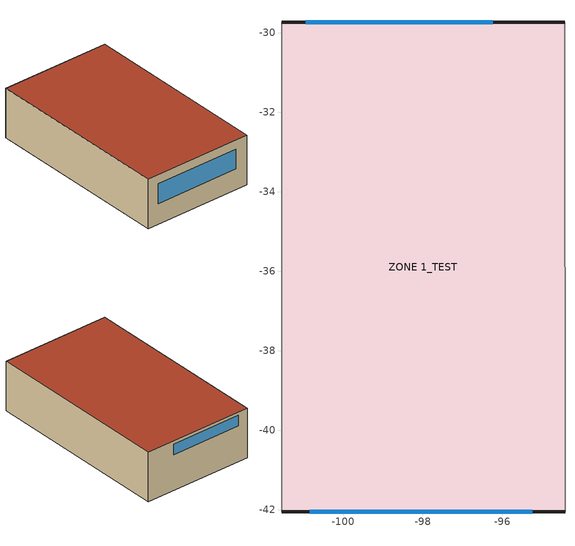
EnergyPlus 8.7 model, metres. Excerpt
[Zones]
ZONE 1_TEST
 floor adiabatic (AF211_ConcreteWall): -94.42,-29.74 -94.42,-42.06 -101.56,-42.06 -101.56,-29.74 z-7.6
 wall outside (AF211_PlyboardWall): -94.42,-29.74 -101.56,-29.74 z-7.6:-4.36
 wall outside (AF211_ConcreteWall): -101.56,-42.06 -94.42,-42.06 z-7.6:-4.36
 wall adiabatic (AF211_PlyboardWall): -101.56,-29.74 -101.56,-42.06 z-7.6:-4.36
 wall adiabatic (AF211_ConcreteWall): -94.42,-42.06 -94.42,-29.74 z-7.6:-4.36
 window (AF211_Window): -96.24,-29.74 -100.94,-29.74 z-5.26:-4.56; -100.84,-42.06 -95.24,-42.06 z-6.24:-4.93
 roof outside (AF211_ConcreteWall): -101.56,-29.74 -101.56,-42.06 -94.42,-42.06 -94.42,-29.74 z-4.36
[Building]
SAFAD Building: North Axis {deg}=0; Terrain=Suburbs; Loads Convergence Tolerance Value=0.04; Temperature Convergence Tolerance Value {deltaC}=0.4; Solar Distribution=FullInteriorAndExteriorWithReflections; Maximum Number of Warmup Days=25; Minimum Number of Warmup Days=6
[Site:Location]
Cebu City: Latitude {deg}=10.35; Longitude {deg}=123.91; Time Zone {hr}=8; Elevation {m}=75
[Site:GroundTemperature:BuildingSurface]
18, 18, 18, 18, 18, 18, 18, 18, 18, 18, 18, 18
[Material] Roughness=MediumSmooth
Name | Thickness {m} | Conductivity {W/m-K} | Density {kg/m3} | Specific Heat {J/kg-K}
AF211_Concrete | 0.25 | 1.33 | 2000 | 1000
AF211_Plywood Sheathing | 0.0127 | 0.13 | 500 | 1600
[Material:AirGap]
Air_between_plyboard: Thermal Resistance {m2-K/W}=0.18
[WindowMaterial:Glazing]
Clear 3mm: Optical Data Type=SpectralAverage; Thickness {m}=0.003; Solar Transmittance at Normal Incidence=0.837; Front Side Solar Reflectance at Normal Incidence=0.075; Back Side Solar Reflectance at Normal Incidence=0.075; Visible Transmittance at Normal Incidence=0.7; Front Side Visible Reflectance at Normal Incidence=0.081; Back Side Visible Reflectance at Normal Incidence=0.081; Infrared Transmittance at Normal Incidence=0; Front Side Infrared Hemispherical Emissivity=0.84; Back Side Infrared Hemispherical Emissivity=0.84; Conductivity {W/m-K}=0.9
[Construction]
AF211_ConcreteWall: AF211_Concrete
AF211_PlyboardWall: AF211_Plywood Sheathing, Air_between_plyboard, AF211_Plywood Sheathing
AF211_Window: Clear 3mm
[Zone]
ZONE 1_TEST: 0, 0, 0, 1, 1, autocalculate, autocalculate, autocalculate
[People]
AF211_people: Zone or ZoneList=ZONE 1_TEST; Number of People Schedule=AF211_Occupancy Schedule; Number of People Calculation Method=People; Number of People=80; Fraction Radiant=0.3; Activity Level Schedule=Office Activity Schedule; Mean Radiant Temperature Calculation Type=ZoneAveraged
[Lights]
AF211_Lights: Zone or ZoneList=ZONE 1_TEST; Schedule=AF211_Lights_schedule; Design Level Calculation Method=LightingLevel; Lighting Level {W}=72; Return Air Fraction=0; Fraction Radiant=1; Fraction Visible=0; Fraction Replaceable=0; Return Air Fraction Calculated from Plenum Temperature=No
[ElectricEquipment]
AF211_Projector Energy Use: Zone or ZoneList=ZONE 1_TEST; Schedule=Projector_Switching; Design Level Calculation Method=EquipmentLevel; Design Level {W}=300; Fraction Latent=0; Fraction Radiant=0.5; Fraction Lost=0
[Daylighting:Controls]
Daylighting: Zone=ZONE 1_TEST; Daylighting Method=SplitFlux; Availability Schedule=AF211_Lights_schedule; Lighting Control Type=Continuous; Minimum Input Power Fraction for Continuous or ContinuousOff Dimming Control=0.3; Minimum Light Output Fraction for Continuous or ContinuousOff Dimming Control=0.2; Number of Stepped Control Steps=1; Probability Lighting will be Reset When Needed in Manual Stepped Control=1; Maximum Allowable Discomfort Glare Index=22; Daylighting Reference Point 1=ReferencePoint; Fraction of Zone Controlled by Reference Point 1=1; Illuminance Setpoint at Reference Point 1 {lux}=500
[ZoneInfiltration:DesignFlowRate]
AF211_Infiltration: Zone or ZoneList=ZONE 1_TEST; Schedule=AF211_Infiltration; Design Flow Rate Calculation Method=AirChanges/Hour; Air Changes per Hour {1/hr}=1; Constant Term Coefficient=1
[ZoneControl:Thermostat]
AF211 Setpoint: Zone or ZoneList=ZONE 1_TEST; Control Type Schedule=AF211_Control Type; Control 1=Cooling Setpoint
[ThermostatSetpoint:SingleCooling]
Cooling Setpoint: Setpoint Temperature Schedule=AF211_Cooling Setpoint Schedule
[ZoneHVAC:WindowAirConditioner] Availability Schedule=AF211_ACU Schedule; Maximum Supply Air Flow Rate {m3/s}=0.31; Maximum Outdoor Air Flow Rate {m3/s}=0; Supply Air Fan Operating Mode Schedule=AF211_ACU Schedule; Fan Placement=BlowThrough
Name | Supply Air Fan | DX Cooling Coil | Cooling Convergence Tolerance
AF211WindAC | AF211WindACFan | AF211WindACDXCoil | 0.001
AF211WindAC2 | AF211WindAC2Fan | AF211WindAC2DXCoil | 1
[Zone equipment]
ZONE 1_TEST: AF211WindAC, AF211WindAC2
[Fan:OnOff] Availability Schedule=AF211_ACU Schedule; Fan Total Efficiency=0.6; Pressure Rise {Pa}=75; Maximum Flow Rate {m3/s}=0.31; Motor Efficiency=0.8; Motor In Airstream Fraction=1
AF211WindACFan; AF211WindAC2Fan
[Coil:Cooling:DX:SingleSpeed] Availability Schedule=AF211_ACU Schedule; Gross Rated Total Cooling Capacity {W}=6476; Gross Rated Sensible Heat Ratio=0.75; Gross Rated Cooling COP {W/W}=3; Rated Air Flow Rate {m3/s}=0.31; Rated Evaporator Fan Power Per Volume Flow Rate {W/(m3/s)}=1000; Total Cooling Capacity Function of Temperature Curve=WindACCoolCapFT; Total Cooling Capacity Function of Flow Fraction Curve=WindACCoolCapFFF; Energy Input Ratio Function of Temperature Curve=WindACEIRFT; Energy Input Ratio Function of Flow Fraction Curve=WindACEIRFFF; Part Load Fraction Correlation Curve=WindACPLFFPLR
AF211WindACDXCoil; AF211WindAC2DXCoil
[Schedule:Compact]
AF211_ACU Schedule; Projector_Switching: Through: 12/31, For: AllDays, Until: 8:00, 0, Until: 17:00, 1, Until: 24:00, 0
Office Activity Schedule: Through: 12/31, For: AllDays, Until: 24:00, 120
AF211_Occupancy Schedule: Through: 12/31, For: Weekdays, Until: 08:00, 0, Until: 12:00, 1, Until: 13:00, 0, Until: 17:00, 1, Until: 24:00, 0, For: Saturday, Until: 8:00, 0, Until: 12:00, 1, Until: 24:00, 0, For: Sunday, Until: 24:00, 0, For: Holiday, Until: 24:00, 0
AF211_Cooling Setpoint Schedule: Through: 12/31, For: AllDays, Until: 8:00, 32, Until: 17:00, 20, Until: 24:00, 32
AF211_Lights_schedule: Through: 12/31, For: AllDays, Until: 08:00, 0, Until: 17:00, 1, Until: 24:00, 0
AF211_Infiltration: Through: 12/31, For: AllDays, Until: 24:00, 1
AF211_Control Type: Through: 12/31, For: AllDays, Until: 24:00, 2
[Curve:Quadratic]
Name | Coefficient1 Constant | Coefficient2 x | Coefficient3 x**2 | Minimum Value of x | Maximum Value of x
WindACCoolCapFFF | 0.8 | 0.2 | 0 | 0.5 | 1.5
WindACEIRFFF | 1.1552 | -.1808 | 0.0256 | 0.5 | 1.5
WindACPLFFPLR | 0.85 | 0.15 | 0 | 0 | 1
[Curve:Biquadratic] Minimum Value of x=12.77778; Maximum Value of x=23.88889; Minimum Value of y=18; Maximum Value of y=46.11111; Input Unit Type for X=Temperature; Input Unit Type for Y=Temperature; Output Unit Type=Dimensionless
Name | Coefficient1 Constant | Coefficient2 x | Coefficient3 x**2 | Coefficient4 y | Coefficient5 y**2 | Coefficient6 x*y
WindACCoolCapFT | 0.942588 | 0.00954335 | 0.00068377 | -0.0110427 | 5.249e-06 | -9.72e-06
WindACEIRFT | 0.342414 | 0.034885 | -0.0006237 | 0.00497722 | 0.000437951 | -0.000728028
